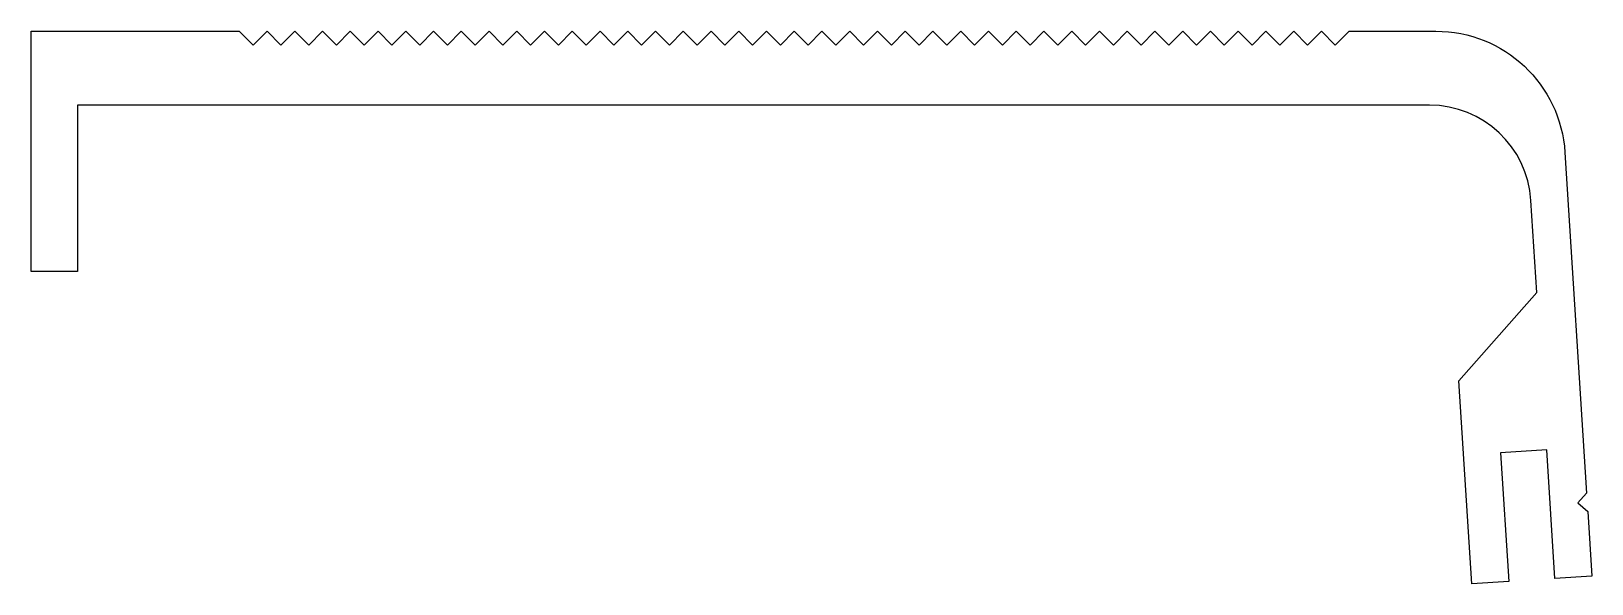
# Model space of a CAD drawing. Extents: x 193.3 to 277.7, y 241.1 to 271.
import ezdxf

# ---------------------------------------------------------------- set-up
doc = ezdxf.new("R2010")
doc.units = 0
doc.layers.add('ANA', color=220, linetype='CONTINUOUS')

msp = doc.modelspace()

# ---------------------------------------------------------------- linework, layer by layer
at = {"layer": 'ANA'}
msp.add_lwpolyline([(270.523, 252.061), (274.731, 256.837), (274.416, 261.811, 0.395827), (268.927, 266.964), (268.341, 266.964), (195.841, 266.964), (195.841, 257.964), (193.341, 257.964), (193.341, 270.964), (204.591, 270.964), (205.341, 270.214), (206.091, 270.964), (206.841, 270.214), (207.591, 270.964), (208.341, 270.214), (209.091, 270.964), (209.841, 270.214), (210.591, 270.964), (211.341, 270.214), (212.091, 270.964), (212.841, 270.214), (213.591, 270.964), (214.341, 270.214), (215.091, 270.964), (215.841, 270.214), (216.591, 270.964), (217.341, 270.214), (218.091, 270.964), (218.841, 270.214), (219.591, 270.964), (220.341, 270.214), (221.091, 270.964), (221.841, 270.214), (222.591, 270.964), (223.341, 270.214), (224.091, 270.964), (224.841, 270.214), (225.591, 270.964), (226.341, 270.214), (227.091, 270.964), (227.841, 270.214), (228.591, 270.964), (229.341, 270.214), (230.091, 270.964), (230.841, 270.214), (231.591, 270.964), (232.341, 270.214), (233.091, 270.964), (233.841, 270.214), (234.591, 270.964), (235.341, 270.214), (236.091, 270.964), (236.841, 270.214), (237.591, 270.964), (238.341, 270.214), (239.091, 270.964), (239.841, 270.214), (240.591, 270.964), (241.341, 270.214), (242.091, 270.964), (242.841, 270.214), (243.591, 270.964), (244.341, 270.214), (245.091, 270.964), (245.841, 270.214), (246.591, 270.964), (247.341, 270.214), (248.091, 270.964), (248.841, 270.214), (249.591, 270.964), (250.341, 270.214), (251.091, 270.964), (251.841, 270.214), (252.591, 270.964), (253.341, 270.214), (254.091, 270.964), (254.841, 270.214), (255.591, 270.964), (256.341, 270.214), (257.091, 270.964), (257.841, 270.214), (258.591, 270.964), (259.341, 270.214), (260.091, 270.964), (260.841, 270.214), (261.591, 270.964), (262.341, 270.214), (263.091, 270.964), (263.841, 270.214), (264.591, 270.964), (268.841, 270.964), (269.27, 270.964, -0.395827), (276.256, 264.406), (277.421, 245.985), (276.953, 245.454), (277.485, 244.986), (277.706, 241.493), (275.71, 241.367), (275.27, 248.319), (272.775, 248.161), (273.215, 241.209), (271.219, 241.083), (270.524, 252.062)], format="xyb", dxfattribs=at)

doc.saveas('drawing.dxf')
